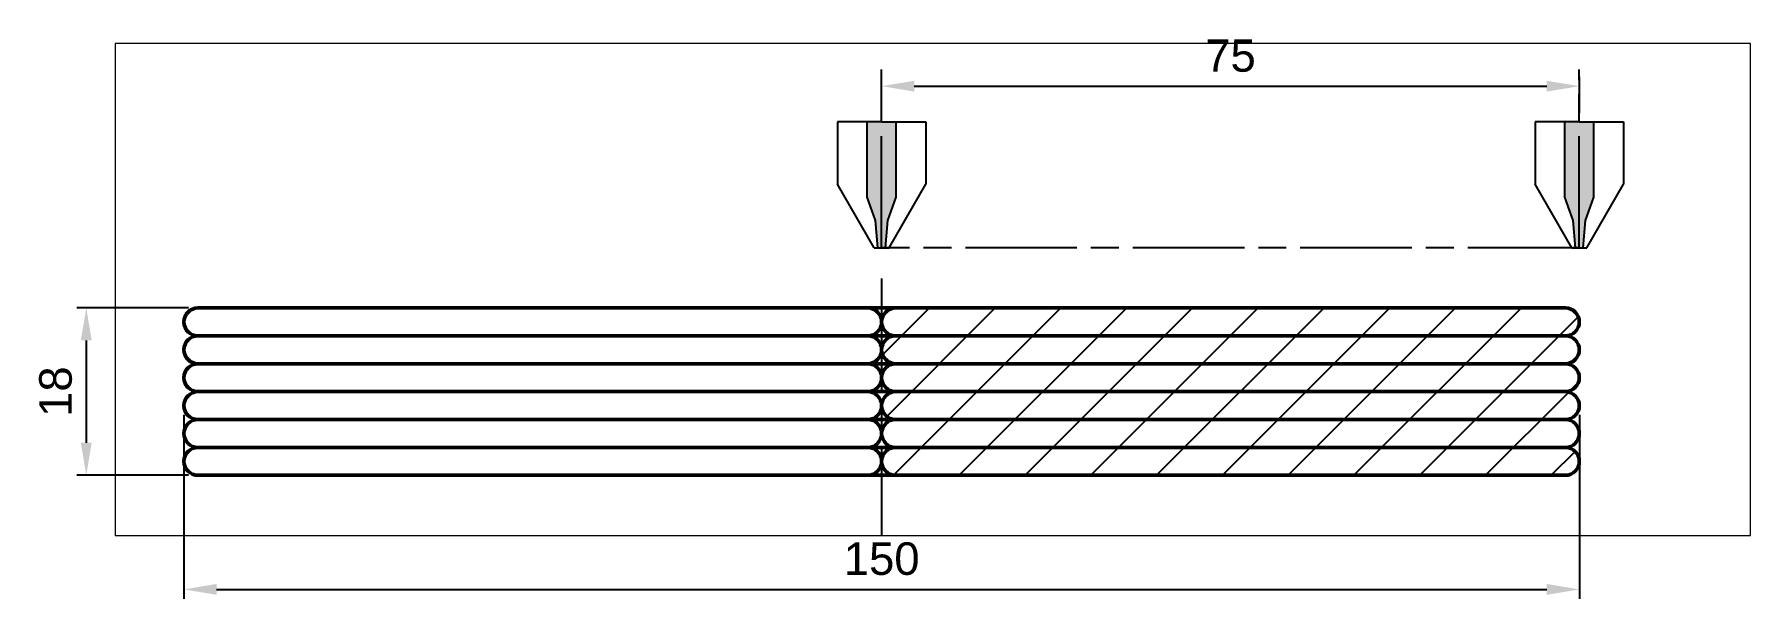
# Paper-space layout 'Layout2' of a CAD drawing. Header units: millimetres. Extents: x 125 to 309, y 128 to 189.
# The model-space entities are those that its viewports show. They can reach past a viewport. Long polylines and large blocks are cut down to what shows.
import ezdxf

# ---------------------------------------------------------------- set-up
doc = ezdxf.new("R2010")
doc.units = ezdxf.units.MM
doc.linetypes.add('AM_ISO08W050', pattern=[18, 12, -1.5, 3, -1.5])
for name, color, linetype, lineweight in [('AM_0', 7, 'Continuous', 50), ('AM_4', 3, 'Continuous', 25), ('AM_5', 3, 'Continuous', 25), ('AM_7', 4, 'AM_ISO08W050', 25), ('AM_8', 1, 'Continuous', 25)]:
    doc.layers.add(name, color=color, linetype=linetype, lineweight=lineweight)
doc.layers.add('AM_VIEWS', color=1, linetype='Continuous', lineweight=25, plot=False)
doc.styles.get("Standard").update_dxf_attribs({"font": 'arial.ttf'})
doc.dimstyles.new('AM_ISO$0', dxfattribs={"dimtxt": 3.5, "dimasz": 3.5, "dimexe": 1, "dimexo": 1, "dimgap": 1.5, "dimtad": 1, "dimdsep": 46, "dimtxsty": 'Standard', "dimcen": 0, "dimclrd": 256, "dimclre": 256, "dimclrt": 2, "dimadec": 0, "dimazin": 2, "dimtp": 0.1, "dimtm": 0.1, "dimtfac": 0.71, "dimtdec": 3, "dimtmove": 0, "dimatfit": 3, "dimfxl": 1, "dimlwd": -1, "dimlwe": -1, "dimarcsym": 1})

# ---------------------------------------------------------------- blocks, each defined once
blk = doc.blocks.new('*D12')
at = {"layer": 'AM_5', "linetype": 'ByBlock', "transparency": 16777216}
for p, q in [((140.92, 147.61), (140.92, 127.84)), ((290.92, 147.61), (290.92, 127.84)), ((144.42, 128.84), (287.42, 128.84))]:
    blk.add_line(p, q, dxfattribs=at)
at = {"layer": 'AM_5', "transparency": 16777216}
for points in [[(144.42, 129.43), (144.42, 128.26), (140.92, 128.84)], [(287.42, 129.43), (287.42, 128.26), (290.92, 128.84)]]:
    blk.add_solid(points, dxfattribs=at)
at = {"layer": 'Defpoints', "color": 0, "transparency": 16777216}
for p in [(140.92, 148.61), (290.92, 148.61), (290.92, 128.84)]:
    blk.add_point(p, dxfattribs=at)
at = {"layer": 'AM_5', "color": 2, "transparency": 16777216, "insert": (215.92, 132.13), "char_height": 3.5, "attachment_point": 5}
blk.add_mtext('150', dxfattribs=at)
blk = doc.blocks.new('*D13')
at = {"layer": 'AM_5', "linetype": 'ByBlock', "transparency": 16777216}
for p, q in [((141.42, 159.11), (129.42, 159.11)), ((130.42, 155.61), (130.42, 144.61)), ((141.42, 141.11), (129.42, 141.11))]:
    blk.add_line(p, q, dxfattribs=at)
at = {"layer": 'AM_5', "transparency": 16777216}
for points in [[(129.83, 155.61), (131, 155.61), (130.42, 159.11)], [(129.83, 144.61), (131, 144.61), (130.42, 141.11)]]:
    blk.add_solid(points, dxfattribs=at)
at = {"layer": 'Defpoints', "color": 0, "transparency": 16777216}
for p in [(142.42, 159.11), (130.42, 141.11), (142.42, 141.11)]:
    blk.add_point(p, dxfattribs=at)
at = {"layer": 'AM_5', "color": 2, "transparency": 16777216, "insert": (127.13, 150.11), "char_height": 3.5, "attachment_point": 5, "rotation": 90}
blk.add_mtext('18', dxfattribs=at)
blk = doc.blocks.new('*D14')
at = {"layer": 'AM_5', "linetype": 'ByBlock', "transparency": 16777216}
for p, q in [((215.92, 180.11), (215.92, 183.96)), ((219.42, 182.96), (287.42, 182.96)), ((290.92, 180.11), (290.92, 183.96))]:
    blk.add_line(p, q, dxfattribs=at)
at = {"layer": 'AM_5', "transparency": 16777216}
for points in [[(219.42, 183.54), (219.42, 182.38), (215.92, 182.96)], [(287.42, 183.54), (287.42, 182.38), (290.92, 182.96)]]:
    blk.add_solid(points, dxfattribs=at)
at = {"layer": 'Defpoints', "color": 0, "transparency": 16777216}
for p in [(290.92, 182.96), (215.92, 179.11), (290.92, 179.11)]:
    blk.add_point(p, dxfattribs=at)
at = {"layer": 'AM_5', "color": 2, "transparency": 16777216, "insert": (253.42, 186.24), "char_height": 3.5, "attachment_point": 5}
blk.add_mtext('75', dxfattribs=at)

msp = doc.modelspace()

# ---------------------------------------------------------------- hatches: boundary and pattern name
at = {"layer": 'AM_8'}
h = msp.add_hatch(color=256, dxfattribs=at)
h.dxf.hatch_style = 1
h.set_gradient(color1=(0, 0, 255), color2=(255, 255, 0), name='HEMISPHERICAL')
h.paths.add_polyline_path([(76.57, -112), (75, -112), (75, -125.52), (75.4, -125.52), (75.66, -122.58), (76.57, -120.07)])
h.paths.add_polyline_path([(75, -112), (73.43, -112), (73.43, -120.07), (74.34, -122.58), (74.6, -125.52), (75, -125.52)])
h = msp.add_hatch(color=256, dxfattribs=at)
h.dxf.hatch_style = 1
h.set_gradient(color1=(0, 0, 255), color2=(255, 255, 0), name='HEMISPHERICAL')
h.paths.add_polyline_path([(151.57, -112), (150, -112), (150, -125.52), (150.4, -125.52), (150.66, -122.58), (151.57, -120.07)])
h.paths.add_polyline_path([(150, -112), (148.43, -112), (148.43, -120.07), (149.34, -122.58), (149.6, -125.52), (150, -125.52)])
h = msp.add_hatch(dxfattribs=at)
h.set_pattern_fill('_U', color=256, scale=5, angle=45, pattern_type=0)
h.set_pattern_definition([(45, (0, 0), (-3.53553, 3.53553), [])])
h.paths.add_polyline_path([(148.5, -147), (76.5, -147, 1), (76.5, -150), (148.5, -150, 1)])
h.paths.add_polyline_path([(148.5, -144), (76.5, -144, 1), (76.5, -147), (148.5, -147, 1)])
h.paths.add_polyline_path([(148.5, -141), (76.5, -141, 1), (76.5, -144), (148.5, -144, 1)])
h.paths.add_polyline_path([(148.5, -138), (76.5, -138, 1), (76.5, -141), (148.5, -141, 1)])
h.paths.add_polyline_path([(148.5, -135), (76.5, -135, 1), (76.5, -138), (148.5, -138, 1)])
h.paths.add_polyline_path([(148.5, -132), (76.5, -132, 1), (76.5, -135), (148.5, -135, 1)])

# ---------------------------------------------------------------- linework, layer by layer
at = {"layer": 'AM_0'}
for p, q in [((1.5, -132), (148.5, -132)), ((1.5, -135), (148.5, -135)), ((1.5, -138), (148.5, -138)), ((1.5, -141), (148.5, -141)), ((1.5, -144), (148.5, -144)), ((1.5, -147), (148.5, -147)), ((1.5, -150), (148.5, -150))]:
    msp.add_line(p, q, dxfattribs=at)
for centre, start, end in [((1.5, -133.5), 90, 270), ((73.5, -133.5), 270, 90), ((76.5, -133.5), 90, 270), ((148.5, -133.5), 270, 90), ((1.5, -136.5), 90, 270), ((73.5, -136.5), 270, 90), ((76.5, -136.5), 90, 270), ((148.5, -136.5), 270, 90), ((1.5, -139.5), 90, 270), ((73.5, -139.5), 270, 90), ((76.5, -139.5), 90, 270), ((148.5, -139.5), 270, 90), ((1.5, -142.5), 90, 270), ((73.5, -142.5), 270, 90), ((76.5, -142.5), 90, 270), ((148.5, -142.5), 270, 90), ((1.5, -145.5), 90, 270), ((73.5, -145.5), 270, 90), ((76.5, -145.5), 90, 270), ((148.5, -145.5), 270, 90), ((1.5, -148.5), 90, 270), ((73.5, -148.5), 270, 90), ((76.5, -148.5), 90, 270), ((148.5, -148.5), 270, 90)]:
    msp.add_arc(centre, 1.5, start, end, dxfattribs=at)
at = {"layer": 'AM_4'}
for p, q in [((75, -112), (70.25, -112)), ((70.25, -112), (70.25, -118.68)), ((73.43, -120.07), (73.43, -112)), ((75, -112), (79.75, -112)), ((76.57, -120.07), (76.57, -112)), ((79.75, -112), (79.75, -118.68)), ((150, -112), (145.25, -112)), ((145.25, -112), (145.25, -118.68)), ((148.43, -120.07), (148.43, -112)), ((150, -112), (154.75, -112)), ((151.57, -120.07), (151.57, -112)), ((154.75, -112), (154.75, -118.68)), ((74.2, -125.52), (70.25, -118.68)), ((75.8, -125.52), (79.75, -118.68)), ((149.2, -125.52), (145.25, -118.68)), ((150.8, -125.52), (154.75, -118.68)), ((74.34, -122.58), (73.43, -120.07)), ((75.66, -122.58), (76.57, -120.07)), ((149.34, -122.58), (148.43, -120.07)), ((150.66, -122.58), (151.57, -120.07)), ((74.6, -125.52), (74.34, -122.58)), ((75.4, -125.52), (75.66, -122.58)), ((149.6, -125.52), (149.34, -122.58)), ((150.4, -125.52), (150.66, -122.58)), ((74.2, -125.52), (74.6, -125.52)), ((74.6, -125.52), (75.4, -125.52)), ((75.4, -125.52), (75.8, -125.52)), ((149.2, -125.52), (149.6, -125.52)), ((149.6, -125.52), (150.4, -125.52)), ((150.4, -125.52), (150.8, -125.52))]:
    msp.add_line(p, q, dxfattribs=at)
at = {"layer": 'AM_7'}
for p, q in [((75, -125.52), (75, -106.35)), ((150, -125.52), (150, -106.35)), ((150, -125.52), (75, -125.52)), ((75, -128.84), (75, -157.88))]:
    msp.add_line(p, q, dxfattribs=at)

psp = doc.layouts.new('Layout2')

# ---------------------------------------------------------------- dimensions: what is measured, and where the dimension line sits
at = {"layer": 'AM_5'}
for base, p1, p2, angle, override, picture, middle in [((290.917, 182.961), (215.917, 179.114), (290.917, 179.114), 0, {"dimlfac": -1}, '*D14', (253.417, 186.24)), ((130.417, 141.11), (142.417, 159.11), (142.417, 141.11), 90, {"dimlfac": -1}, '*D13', (127.13, 150.11)), ((290.917, 128.844), (140.917, 148.61), (290.917, 148.61), 0, {"dimlfac": -1, "dimpost": ''}, '*D12', (215.917, 132.131))]:
    dim = psp.add_linear_dim(base=base, p1=p1, p2=p2, angle=angle, dimstyle='AM_ISO$0', override=override, dxfattribs=at)
    dim.commit()
    dim.dimension.update_dxf_attribs({"geometry": picture, "text_midpoint": middle})

# ---------------------------------------------------------------- viewports
at = {"layer": 'AM_VIEWS'}
psp.add_viewport(center=(221.429, 161.082), size=(175.816, 52.90046), view_center_point=(80.513, -130.028), view_height=52.90046, dxfattribs=at)

doc.saveas('drawing.dxf')
